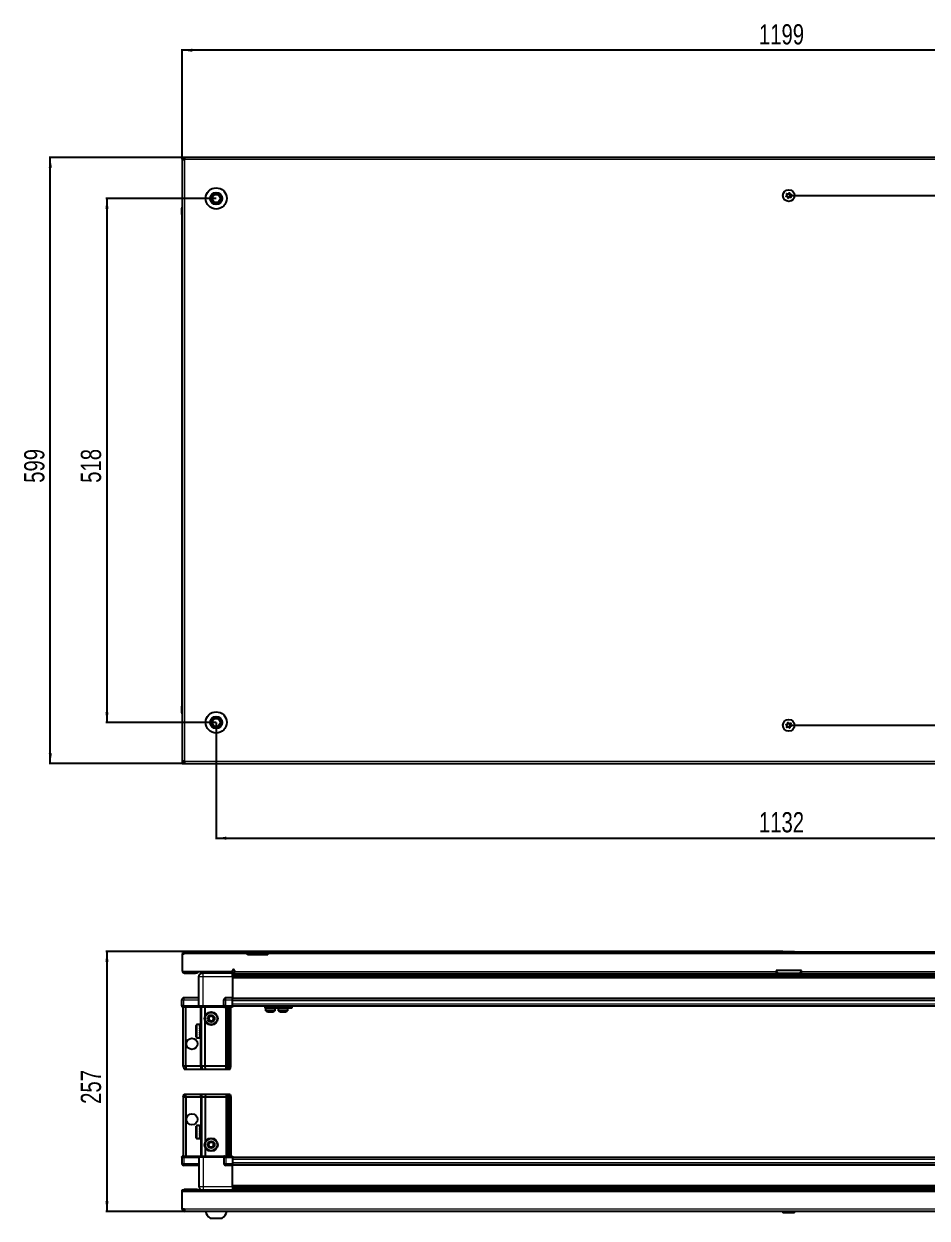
# Model space of a CAD drawing. Header units: millimetres. Extents: x 1315 to 4658, y 427 to 1687.
# Drawn here: x 1315 to 2208, y 427 to 1608 of the extents above; entities that cross this region are included whole.
import ezdxf

# ---------------------------------------------------------------- set-up
doc = ezdxf.new("R2010")
doc.units = ezdxf.units.MM
doc.layers.add('FORMAT', color=7, linetype='Continuous')
doc.styles.add('SLDTEXTSTYLE0', font='TXT', dxfattribs={"width": 0.75})
doc.dimstyles.new('SLDDIMSTYLE0', dxfattribs={"dimtxt": 20, "dimasz": 10, "dimexe": 0, "dimexo": 0.0625, "dimgap": 5, "dimtad": 2, "dimdec": 1, "dimrnd": 1e-09, "dimzin": 12, "dimdsep": 46, "dimtxsty": 'SLDTEXTSTYLE0', "dimsah": 1, "dimcen": 0.09, "dimadec": 0, "dimazin": 3, "dimtfac": 1, "dimtofl": 0, "dimtmove": 0, "dimatfit": 3, "dimfxl": 0, "dimfrac": 2, "dimtolj": 1, "dimtzin": 12, "dimarcsym": 0})

# ---------------------------------------------------------------- blocks, each defined once
blk = doc.blocks.new('_D')
at = {"layer": 'FORMAT'}
for p, q in [((1471.3, 1475.8), (1339.8, 1475.8)), ((1340.8, 876.8), (1340.8, 1475.8)), ((1471.3, 876.8), (1339.8, 876.8))]:
    blk.add_line(p, q, dxfattribs=at)
for points in [[(1340.8, 1475.8), (1339.3, 1465.8), (1342.4, 1465.8)], [(1340.8, 876.8), (1342.4, 886.8), (1339.3, 886.8)]]:
    blk.add_solid(points, dxfattribs=at)
at = {"layer": 'FORMAT', "insert": (1315, 1154.2), "char_height": 20, "attachment_point": 1, "rotation": 90, "style": 'SLDTEXTSTYLE0'}
blk.add_mtext('599', dxfattribs=at)
blk = doc.blocks.new('_D_1')
at = {"layer": 'FORMAT'}
for p, q in [((1471.3, 1475.8), (1471.3, 1582.8)), ((2670.3, 1475.8), (2670.3, 1582.8)), ((2670.3, 1581.8), (1471.3, 1581.8))]:
    blk.add_line(p, q, dxfattribs=at)
for points in [[(1471.3, 1581.8), (1481.3, 1580.3), (1481.3, 1583.4)], [(2670.3, 1581.8), (2660.3, 1583.4), (2660.3, 1580.3)]]:
    blk.add_solid(points, dxfattribs=at)
at = {"layer": 'FORMAT', "insert": (2041.3, 1607.6), "char_height": 20, "attachment_point": 1, "style": 'SLDTEXTSTYLE0'}
blk.add_mtext('1199', dxfattribs=at)
blk = doc.blocks.new('_D_2')
at = {"layer": 'FORMAT'}
for p, q in [((1504.8, 917.3), (1504.8, 801.8)), ((2636.8, 917.3), (2636.8, 801.8)), ((1504.8, 802.8), (2636.8, 802.8))]:
    blk.add_line(p, q, dxfattribs=at)
for points in [[(1504.8, 802.8), (1514.8, 801.3), (1514.8, 804.4)], [(2636.8, 802.8), (2626.8, 804.4), (2626.8, 801.3)]]:
    blk.add_solid(points, dxfattribs=at)
at = {"layer": 'FORMAT', "insert": (2041.3, 828.6), "char_height": 20, "attachment_point": 1, "style": 'SLDTEXTSTYLE0'}
blk.add_mtext('1132', dxfattribs=at)
blk = doc.blocks.new('_D_3')
at = {"layer": 'FORMAT'}
for p, q in [((2070.8, 1438.3), (2729.8, 1438.3)), ((2728.8, 1438.3), (2728.8, 914.5)), ((2070.8, 914.5), (2729.8, 914.5))]:
    blk.add_line(p, q, dxfattribs=at)
for points in [[(2728.8, 1438.3), (2727.3, 1428.3), (2730.4, 1428.3)], [(2728.8, 914.5), (2730.4, 924.5), (2727.3, 924.5)]]:
    blk.add_solid(points, dxfattribs=at)
at = {"layer": 'FORMAT', "insert": (2703, 1143.1), "char_height": 20, "attachment_point": 1, "rotation": 90, "style": 'SLDTEXTSTYLE0'}
blk.add_mtext('523,9', dxfattribs=at)
blk = doc.blocks.new('_D_4')
at = {"layer": 'FORMAT'}
for p, q in [((1504.8, 1435.3), (1395.8, 1435.3)), ((1396.8, 1435.3), (1396.8, 917.3)), ((1504.8, 917.3), (1395.8, 917.3))]:
    blk.add_line(p, q, dxfattribs=at)
for points in [[(1396.8, 1435.3), (1395.3, 1425.3), (1398.4, 1425.3)], [(1396.8, 917.3), (1398.4, 927.3), (1395.3, 927.3)]]:
    blk.add_solid(points, dxfattribs=at)
at = {"layer": 'FORMAT', "insert": (1371, 1154.2), "char_height": 20, "attachment_point": 1, "rotation": 90, "style": 'SLDTEXTSTYLE0'}
blk.add_mtext('518', dxfattribs=at)
blk = doc.blocks.new('_D_9')
at = {"layer": 'FORMAT'}
for p, q in [((2065, 690.8), (1395.8, 690.8)), ((1396.8, 690.8), (1396.8, 433.8)), ((1473.4, 433.8), (1395.8, 433.8))]:
    blk.add_line(p, q, dxfattribs=at)
for points in [[(1396.8, 690.8), (1395.3, 680.8), (1398.4, 680.8)], [(1396.8, 433.8), (1398.4, 443.8), (1395.3, 443.8)]]:
    blk.add_solid(points, dxfattribs=at)
at = {"layer": 'FORMAT', "insert": (1371, 540.2), "char_height": 20, "attachment_point": 1, "rotation": 90, "style": 'SLDTEXTSTYLE0'}
blk.add_mtext('257', dxfattribs=at)

msp = doc.modelspace()

# ---------------------------------------------------------------- linework, layer by layer
at = {"color": 7, "linetype": 'Continuous', "lineweight": 25}
for p, q in [((1471.32, 1474.32), (1471.32, 1475.82)), ((1473.42, 1475.82), (1471.32, 1475.82)), ((2668.22, 1475.82), (1473.42, 1475.82)), ((1473.42, 1475.82), (1473.42, 1473.72)), ((1471.32, 1474.32), (1473.42, 1474.32)), ((1471.32, 1474.32), (1471.32, 1473.72)), ((1471.32, 1473.72), (1471.32, 878.92)), ((1471.32, 1473.72), (1473.42, 1473.72)), ((1470.82, 1425.82), (1470.82, 1419.32)), ((1470.82, 1419.32), (1470.82, 1425.82)), ((1470.82, 1419.32), (1470.82, 1419.32)), ((1471.32, 1419.32), (1470.82, 1419.32)), ((1470.97, 1419.32), (1470.97, 933.32)), ((1470.82, 933.32), (1470.82, 933.32)), ((1470.82, 926.82), (1470.82, 933.32)), ((1470.82, 933.32), (1470.82, 933.32)), ((1470.82, 933.32), (1470.82, 926.82)), ((1471.32, 933.32), (1470.82, 933.32)), ((1471.32, 925.5), (1471.32, 925.5)), ((1473.42, 878.92), (1471.32, 878.92)), ((1471.32, 878.92), (1471.32, 878.32)), ((1471.32, 878.32), (1471.32, 876.82)), ((1473.42, 878.32), (1471.32, 878.32)), ((1471.32, 876.82), (1473.42, 876.82)), ((1473.42, 878.92), (1473.42, 876.82)), ((1473.42, 876.82), (2668.22, 876.82)), ((1472.32, 688.45), (1471.32, 688.45)), ((1471.32, 688.45), (1471.32, 687.55)), ((1472.32, 687.55), (1471.32, 687.55)), ((1471.32, 687.55), (1471.32, 671.05)), ((1472.32, 688.45), (1472.32, 687.55)), ((1472.92, 690.55), (1535.82, 690.55)), ((1535.82, 688.45), (1535.82, 690.55)), ((1535.82, 690.55), (1545.82, 690.55)), ((1545.82, 689.05), (1535.82, 689.05)), ((1535.82, 687.55), (1535.82, 688.45)), ((1555.82, 687.55), (1535.82, 687.55)), ((1545.82, 690.55), (1555.82, 690.55)), ((1555.82, 689.05), (1545.82, 689.05)), ((1555.82, 690.55), (1555.82, 688.45)), ((1555.82, 690.55), (2585.82, 690.55)), ((1555.82, 687.55), (1555.82, 688.45)), ((2065.03, 690.85), (2065.03, 690.55)), ((2065.03, 690.85), (2076.6, 690.85)), ((2076.6, 690.55), (2076.6, 690.85)), ((1471.32, 671.05), (1520.82, 671.05)), ((1473.42, 669.55), (1484.32, 669.55)), ((1486.32, 669.55), (1484.32, 669.55)), ((1486.32, 671.05), (1486.32, 669.55)), ((1487.82, 637.05), (1487.82, 666.05)), ((1491.57, 671.05), (1491.57, 669.55)), ((1520.82, 669.55), (1491.82, 669.55)), ((1518.07, 669.55), (1518.07, 671.05)), ((1520.82, 671.05), (1520.82, 671.9)), ((1520.82, 671.05), (1520.82, 669.55)), ((1520.82, 668.9), (1544.7, 668.9)), ((2620.82, 667.11), (1520.82, 667.11)), ((2620.82, 667.07), (1520.82, 667.07)), ((1520.82, 666.05), (1520.82, 645.05)), ((1522.82, 671.9), (1522.82, 671.15)), ((1522.82, 669.05), (1522.82, 671.15)), ((1522.82, 669.05), (2058.32, 669.05)), ((1539.32, 669.05), (1539.32, 668.9)), ((1539.48, 669.05), (1539.48, 668.9)), ((1539.69, 669.05), (1539.69, 668.9)), ((1540.24, 669.05), (1540.24, 668.9)), ((1540.65, 669.05), (1540.65, 668.9)), ((1541.54, 669.05), (1541.54, 668.9)), ((1542.13, 669.05), (1542.13, 668.9)), ((1543.26, 669.05), (1543.26, 668.9)), ((1543.96, 669.05), (1543.96, 668.9)), ((1544.7, 668.9), (1545.24, 668.9)), ((1545.24, 669.05), (1545.24, 668.9)), ((1545.24, 668.9), (1545.97, 668.9)), ((1545.24, 668.9), (1545.24, 668.9)), ((1545.43, 669.05), (1545.43, 668.9)), ((1545.93, 669.05), (1545.93, 668.9)), ((1545.97, 668.9), (1545.98, 668.9)), ((1545.98, 669.05), (1545.98, 668.9)), ((1545.98, 668.9), (1546.94, 668.9)), ((1546.94, 668.9), (2594.7, 668.9)), ((1547.27, 669.05), (1547.27, 668.9)), ((1547.28, 669.05), (1547.28, 668.9)), ((1547.98, 669.05), (1547.98, 668.9)), ((1549.15, 669.05), (1549.15, 668.9)), ((1549.77, 669.05), (1549.77, 668.9)), ((1550.71, 669.05), (1550.71, 668.9)), ((1551.17, 669.05), (1551.17, 668.9)), ((1551.8, 669.05), (1551.8, 668.9)), ((1552.05, 669.05), (1552.05, 668.9)), ((1552.29, 669.05), (1552.29, 668.9)), ((1552.32, 669.05), (1552.32, 668.9)), ((2083.32, 672.05), (2058.32, 672.05)), ((2058.32, 672.05), (2058.32, 671.15)), ((2058.32, 671.15), (2058.32, 669.05)), ((2080.32, 669.05), (2061.32, 669.05)), ((2083.32, 671.15), (2083.32, 672.05)), ((2083.32, 669.05), (2083.32, 671.15)), ((2083.32, 669.05), (2618.82, 669.05)), ((1470.82, 637.05), (1470.82, 643.05)), ((1487.82, 645.05), (1472.82, 645.05)), ((1512.32, 637.05), (1512.32, 643.05)), ((1520.82, 645.05), (1514.32, 645.05)), ((1520.82, 643.05), (1520.82, 645.05)), ((1520.82, 644.4), (2620.82, 644.4)), ((1520.82, 637.05), (1520.82, 643.05)), ((1470.82, 637.05), (1470.82, 636.71)), ((1470.82, 637.05), (1470.82, 637.05)), ((1470.82, 637.05), (1470.82, 636.71)), ((1472.82, 637.05), (1470.82, 637.05)), ((1470.82, 636.71), (1471.32, 635.85)), ((1470.82, 636.71), (1471.32, 635.85)), ((1471.32, 635.85), (1472.82, 635.85)), ((1472.32, 577.55), (1472.32, 635.85)), ((1472.82, 637.05), (1487.62, 637.05)), ((1487.62, 635.85), (1472.82, 635.85)), ((1474.82, 577.55), (1474.82, 635.85)), ((1487.62, 637.05), (1487.82, 637.05)), ((1487.82, 635.85), (1487.62, 635.85)), ((1487.82, 637.05), (1487.82, 635.85)), ((1487.82, 637.05), (1491.82, 637.05)), ((1491.82, 635.85), (1487.82, 635.85)), ((1490.32, 577.55), (1490.32, 635.85)), ((1491.82, 637.05), (1512.12, 637.05)), ((1512.12, 635.85), (1491.82, 635.85)), ((1493.82, 627.05), (1493.82, 635.85)), ((1512.12, 637.05), (1512.32, 637.05)), ((1512.32, 635.85), (1512.12, 635.85)), ((1512.32, 637.05), (1512.32, 635.85)), ((1514.32, 637.05), (1512.32, 637.05)), ((1512.32, 637.05), (1514.32, 637.05)), ((1512.32, 635.85), (1513, 635.85)), ((1520.82, 635.85), (1513, 635.85)), ((1514.32, 637.05), (1520.82, 637.05)), ((1514.32, 636.71), (1520.82, 636.71)), ((1515.32, 577.55), (1515.32, 635.85)), ((1516.32, 577.55), (1516.32, 635.85)), ((1517.82, 577.55), (1517.82, 635.85)), ((1519.32, 577.55), (1519.32, 635.85)), ((1520.82, 637.2), (2620.82, 637.2)), ((1520.82, 637.05), (1520.82, 636.71)), ((1520.82, 636.71), (1520.82, 635.85)), ((1553.27, 634.7), (1553.27, 637.2)), ((1556.27, 634.7), (1553.27, 634.7)), ((1553.62, 634.7), (1553.62, 632.79)), ((1556.27, 637.2), (1556.27, 634.7)), ((1576.47, 634.7), (1556.27, 634.7)), ((1563.12, 632.79), (1563.12, 634.7)), ((1566.07, 634.7), (1566.07, 632.79)), ((1566.12, 634.7), (1566.12, 632.79)), ((1575.62, 632.79), (1575.62, 634.7)), ((1576.47, 634.7), (1576.47, 637.2)), ((1579.47, 634.7), (1576.47, 634.7)), ((1579.47, 637.2), (1579.47, 634.7)), ((1485.12, 606.35), (1485.12, 617.75)), ((1488.82, 618.55), (1485.92, 618.55)), ((1488.32, 618.45), (1488.82, 618.45)), ((1488.32, 618.45), (1488.32, 618.29)), ((1488.32, 618.29), (1488.82, 618.29)), ((1488.32, 617.8), (1488.82, 617.8)), ((1488.32, 617.8), (1488.32, 617.42)), ((1488.32, 617.42), (1488.82, 617.42)), ((1488.32, 616.58), (1488.82, 616.58)), ((1488.32, 616.58), (1488.32, 616.03)), ((1488.32, 616.03), (1488.82, 616.03)), ((1488.32, 614.92), (1488.82, 614.92)), ((1488.32, 614.92), (1488.32, 614.24)), ((1488.32, 614.24), (1488.82, 614.24)), ((1488.82, 618.45), (1488.82, 618.55)), ((1488.82, 618.29), (1488.82, 618.45)), ((1488.82, 617.8), (1488.82, 618.29)), ((1488.82, 617.42), (1488.82, 617.8)), ((1488.82, 616.58), (1488.82, 617.42)), ((1488.82, 616.03), (1488.82, 616.58)), ((1488.92, 616.45), (1488.82, 616.45)), ((1488.82, 614.92), (1488.82, 616.03)), ((1488.82, 614.24), (1488.82, 614.92)), ((1488.82, 612.98), (1488.82, 614.24)), ((1488.92, 614.93), (1488.92, 616.45)), ((1488.92, 607.65), (1488.92, 614.93)), ((1489.8, 615.36), (1489.32, 616.05)), ((1489.32, 608.05), (1489.32, 616.05)), ((1490.29, 616.05), (1489.8, 615.36)), ((1489.8, 608.74), (1489.8, 615.36)), ((1490.32, 616.05), (1490.29, 616.05)), ((1490.29, 608.05), (1490.29, 616.05)), ((1493.82, 577.55), (1493.82, 622.05)), ((1485.92, 605.55), (1488.82, 605.55)), ((1488.32, 612.98), (1488.82, 612.98)), ((1488.32, 612.98), (1488.32, 612.25)), ((1488.32, 612.68), (1488.82, 612.68)), ((1488.32, 612.25), (1488.82, 612.25)), ((1488.32, 610.95), (1488.82, 610.95)), ((1488.32, 610.95), (1488.32, 610.23)), ((1488.32, 610.82), (1488.82, 610.82)), ((1488.32, 610.23), (1488.82, 610.23)), ((1488.32, 609.02), (1488.82, 609.02)), ((1488.32, 609.02), (1488.32, 608.39)), ((1488.32, 608.39), (1488.82, 608.39)), ((1488.32, 607.39), (1488.82, 607.39)), ((1488.32, 607.39), (1488.32, 606.91)), ((1488.32, 606.91), (1488.82, 606.91)), ((1488.32, 606.22), (1488.82, 606.22)), ((1488.32, 606.22), (1488.32, 605.93)), ((1488.32, 605.93), (1488.82, 605.93)), ((1488.32, 605.62), (1488.82, 605.62)), ((1488.32, 605.62), (1488.32, 605.55)), ((1488.32, 605.55), (1488.82, 605.55)), ((1488.82, 612.68), (1488.82, 612.98)), ((1488.82, 610.95), (1488.82, 612.25)), ((1488.82, 610.23), (1488.82, 610.82)), ((1488.82, 609.02), (1488.82, 610.23)), ((1488.82, 608.39), (1488.82, 609.02)), ((1488.82, 607.39), (1488.82, 608.39)), ((1488.82, 607.65), (1488.92, 607.65)), ((1488.82, 606.91), (1488.82, 607.39)), ((1488.82, 606.22), (1488.82, 606.91)), ((1488.82, 605.93), (1488.82, 606.22)), ((1488.82, 605.62), (1488.82, 605.93)), ((1488.82, 605.55), (1488.82, 605.62)), ((1488.82, 605.55), (1488.82, 605.55)), ((1489.32, 608.05), (1489.8, 608.74)), ((1489.8, 608.74), (1490.29, 608.05)), ((1490.29, 608.05), (1490.32, 608.05)), ((1474.82, 577.55), (1472.32, 577.55)), ((1472.32, 577.55), (1473.12, 574.55)), ((1473.12, 574.55), (1474.97, 574.55)), ((1474.82, 577.55), (1474.97, 574.55)), ((1489.32, 577.55), (1474.82, 577.55)), ((1474.97, 574.55), (1489.32, 574.55)), ((1490.32, 577.55), (1489.32, 577.55)), ((1489.32, 574.55), (1491.12, 574.55)), ((1493.82, 577.55), (1490.32, 577.55)), ((1490.32, 577.55), (1491.12, 574.55)), ((1491.12, 574.55), (1494.15, 574.55)), ((1514.32, 577.55), (1493.82, 577.55)), ((1494.15, 574.55), (1493.82, 577.55)), ((1494.15, 574.55), (1514.32, 574.55)), ((1515.32, 577.55), (1514.32, 577.55)), ((1514.32, 574.55), (1516.12, 574.55)), ((1516.32, 577.55), (1515.32, 577.55)), ((1516.12, 574.55), (1515.32, 577.55)), ((1516.12, 574.55), (1516.86, 574.55)), ((1517.82, 577.55), (1516.32, 577.55)), ((1516.86, 574.55), (1516.32, 577.55)), ((1516.86, 574.55), (1517.36, 574.55)), ((1517.36, 574.55), (1517.82, 577.55)), ((1517.36, 574.55), (1518.52, 574.55)), ((1519.32, 577.55), (1517.82, 577.55)), ((1518.52, 574.55), (1519.32, 577.55)), ((1472.32, 546.85), (1473.12, 549.85)), ((1472.32, 546.85), (1472.32, 488.55)), ((1474.82, 546.85), (1472.32, 546.85)), ((1473.12, 549.85), (1474.97, 549.85)), ((1474.82, 546.85), (1474.97, 549.85)), ((1474.82, 546.85), (1474.82, 488.55)), ((1489.32, 546.85), (1474.82, 546.85)), ((1474.97, 549.85), (1489.32, 549.85)), ((1489.32, 549.85), (1491.12, 549.85)), ((1490.32, 546.85), (1489.32, 546.85)), ((1490.32, 546.85), (1491.12, 549.85)), ((1490.32, 546.85), (1490.32, 488.55)), ((1493.82, 546.85), (1490.32, 546.85)), ((1491.12, 549.85), (1494.15, 549.85)), ((1494.15, 549.85), (1493.82, 546.85)), ((1493.82, 546.85), (1493.82, 502.35)), ((1514.32, 546.85), (1493.82, 546.85)), ((1494.15, 549.85), (1514.32, 549.85)), ((1514.32, 549.85), (1516.12, 549.85)), ((1515.32, 546.85), (1514.32, 546.85)), ((1516.12, 549.85), (1515.32, 546.85)), ((1515.32, 546.85), (1515.32, 488.55)), ((1516.32, 546.85), (1515.32, 546.85)), ((1516.12, 549.85), (1516.86, 549.85)), ((1516.86, 549.85), (1516.32, 546.85)), ((1516.32, 546.85), (1516.32, 488.55)), ((1517.82, 546.85), (1516.32, 546.85)), ((1516.86, 549.85), (1517.36, 549.85)), ((1517.36, 549.85), (1518.52, 549.85)), ((1517.36, 549.85), (1517.82, 546.85)), ((1517.82, 546.85), (1517.82, 488.55)), ((1519.32, 546.85), (1517.82, 546.85)), ((1518.52, 549.85), (1519.32, 546.85)), ((1519.32, 546.85), (1519.32, 488.55)), ((1485.12, 506.65), (1485.12, 518.05)), ((1488.32, 518.85), (1485.92, 518.85)), ((1488.32, 518.85), (1488.32, 518.84)), ((1488.32, 518.84), (1488.82, 518.84)), ((1488.32, 518.65), (1488.82, 518.65)), ((1488.32, 518.65), (1488.32, 518.44)), ((1488.32, 518.44), (1488.82, 518.44)), ((1488.32, 517.86), (1488.82, 517.86)), ((1488.32, 517.86), (1488.32, 517.43)), ((1488.32, 517.43), (1488.82, 517.43)), ((1488.32, 516.53), (1488.82, 516.53)), ((1488.32, 516.53), (1488.32, 515.93)), ((1488.32, 515.93), (1488.82, 515.93)), ((1488.32, 514.78), (1488.82, 514.78)), ((1488.32, 514.78), (1488.32, 514.08)), ((1488.32, 514.08), (1488.82, 514.08)), ((1488.32, 512.8), (1488.82, 512.8)), ((1488.32, 512.8), (1488.32, 512.06)), ((1488.32, 512.65), (1488.82, 512.65)), ((1488.32, 512.15), (1488.82, 512.15)), ((1488.32, 512.06), (1488.82, 512.06)), ((1488.32, 510.77), (1488.82, 510.77)), ((1488.32, 510.77), (1488.32, 510.07)), ((1488.32, 510.07), (1488.82, 510.07)), ((1488.32, 508.9), (1488.82, 508.9)), ((1488.32, 508.9), (1488.32, 508.3)), ((1488.32, 508.3), (1488.82, 508.3)), ((1488.82, 518.65), (1488.82, 518.84)), ((1488.82, 518.44), (1488.82, 518.65)), ((1488.82, 517.86), (1488.82, 518.44)), ((1488.82, 517.43), (1488.82, 517.86)), ((1488.82, 516.53), (1488.82, 517.43)), ((1488.92, 516.75), (1488.82, 516.75)), ((1488.82, 515.93), (1488.82, 516.53)), ((1488.82, 514.78), (1488.82, 515.93)), ((1488.82, 514.08), (1488.82, 514.78)), ((1488.82, 512.8), (1488.82, 514.08)), ((1488.82, 512.65), (1488.82, 512.8)), ((1488.82, 512.06), (1488.82, 512.15)), ((1488.82, 510.77), (1488.82, 512.06)), ((1488.82, 510.07), (1488.82, 510.77)), ((1488.82, 508.9), (1488.82, 510.07)), ((1488.82, 508.3), (1488.82, 508.9)), ((1488.82, 507.37), (1488.82, 508.3)), ((1488.82, 507.95), (1488.92, 507.95)), ((1488.92, 507.95), (1488.92, 516.75)), ((1489.8, 515.66), (1489.32, 516.35)), ((1489.32, 508.35), (1489.32, 516.35)), ((1489.32, 508.35), (1489.8, 509.04)), ((1490.29, 516.35), (1489.8, 515.66)), ((1489.8, 509.04), (1489.8, 515.66)), ((1489.8, 509.04), (1490.29, 508.35)), ((1490.32, 516.35), (1490.29, 516.35)), ((1490.29, 508.35), (1490.29, 516.35)), ((1490.29, 508.35), (1490.32, 508.35)), ((1485.92, 505.85), (1488.32, 505.85)), ((1488.32, 507.37), (1488.82, 507.37)), ((1488.32, 507.37), (1488.32, 506.93)), ((1488.32, 506.93), (1488.82, 506.93)), ((1488.32, 506.32), (1488.82, 506.32)), ((1488.32, 506.32), (1488.32, 506.08)), ((1488.32, 506.08), (1488.82, 506.08)), ((1488.32, 505.86), (1488.82, 505.86)), ((1488.32, 505.86), (1488.32, 505.85)), ((1488.32, 505.85), (1488.82, 505.85)), ((1488.82, 506.93), (1488.82, 507.37)), ((1488.82, 506.32), (1488.82, 506.93)), ((1488.82, 506.08), (1488.82, 506.32)), ((1488.82, 505.86), (1488.82, 506.08)), ((1488.82, 505.85), (1488.82, 505.86)), ((1493.82, 497.35), (1493.82, 488.55)), ((1471.32, 488.55), (1470.82, 487.68)), ((1470.82, 487.35), (1470.82, 487.68)), ((1470.82, 487.35), (1472.82, 487.35)), ((1470.82, 487.35), (1470.82, 481.35)), ((1472.82, 488.55), (1471.32, 488.55)), ((1472.82, 488.55), (1487.62, 488.55)), ((1487.62, 487.35), (1472.82, 487.35)), ((1472.82, 487.35), (1487.62, 487.35)), ((1487.62, 488.55), (1487.82, 488.55)), ((1487.82, 487.35), (1487.62, 487.35)), ((1487.82, 487.35), (1487.82, 488.55)), ((1487.82, 488.55), (1491.82, 488.55)), ((1491.82, 487.35), (1487.82, 487.35)), ((1487.82, 487.35), (1487.82, 458.35)), ((1491.82, 488.55), (1512.12, 488.55)), ((1512.12, 487.35), (1491.82, 487.35)), ((1512.12, 488.55), (1512.32, 488.55)), ((1512.32, 487.35), (1512.12, 487.35)), ((1512.32, 487.35), (1512.32, 488.55)), ((1513, 488.55), (1512.32, 488.55)), ((1512.32, 487.35), (1514.32, 487.35)), ((1512.32, 487.35), (1512.32, 481.35)), ((1513, 488.55), (1520.82, 488.55)), ((1520.82, 487.68), (1514.32, 487.68)), ((1520.82, 487.35), (1514.32, 487.35)), ((1514.32, 487.35), (1520.82, 487.35)), ((1520.82, 488.55), (1520.82, 487.68)), ((1520.82, 487.68), (1520.82, 487.68)), ((1520.82, 487.35), (1520.82, 487.68)), ((1520.82, 487.35), (1520.82, 487.35)), ((1520.82, 487.35), (1520.82, 481.35)), ((2620.82, 487.2), (1520.82, 487.2)), ((1487.82, 479.35), (1472.82, 479.35)), ((1520.82, 479.35), (1514.32, 479.35)), ((1520.82, 481.35), (1520.82, 479.35)), ((2620.82, 480), (1520.82, 480)), ((1520.82, 458.35), (1520.82, 479.35)), ((1471.32, 453.25), (1471.32, 455.35)), ((1471.32, 455.35), (2670.32, 455.35)), ((1471.32, 435.95), (1471.32, 453.25)), ((1486.32, 455.45), (1473.42, 455.45)), ((1486.32, 455.45), (1486.32, 455.35)), ((1520.82, 457.32), (2620.82, 457.32)), ((1520.82, 457.29), (2620.82, 457.29)), ((1544.7, 455.5), (1520.82, 455.5)), ((1539.32, 455.35), (1539.32, 455.5)), ((1539.36, 455.35), (1539.36, 455.5)), ((1539.63, 455.35), (1539.63, 455.5)), ((1539.89, 455.35), (1539.89, 455.5)), ((1540.54, 455.35), (1540.54, 455.5)), ((1541.01, 455.35), (1541.01, 455.5)), ((1541.97, 455.35), (1541.97, 455.5)), ((1542.59, 455.35), (1542.59, 455.5)), ((1543.78, 455.35), (1543.78, 455.5)), ((1544.44, 455.35), (1544.44, 455.5)), ((1544.49, 455.35), (1544.49, 455.5)), ((1545.79, 455.5), (1544.7, 455.5)), ((1546.52, 455.5), (1545.79, 455.5)), ((1545.79, 455.35), (1545.79, 455.5)), ((1545.79, 455.5), (1545.79, 455.5)), ((1545.8, 455.35), (1545.8, 455.5)), ((1546.3, 455.35), (1546.3, 455.5)), ((1546.52, 455.35), (1546.52, 455.5)), ((1546.94, 455.5), (1546.52, 455.5)), ((1546.52, 455.5), (1546.52, 455.5)), ((2594.7, 455.5), (1546.94, 455.5)), ((1547.8, 455.35), (1547.8, 455.5)), ((1548.49, 455.35), (1548.49, 455.5)), ((1549.61, 455.35), (1549.61, 455.5)), ((1550.19, 455.35), (1550.19, 455.5)), ((1551.06, 455.35), (1551.06, 455.5)), ((1551.46, 455.35), (1551.46, 455.5)), ((1551.99, 455.35), (1551.99, 455.5)), ((1552.18, 455.35), (1552.18, 455.5)), ((1552.32, 455.35), (1552.32, 455.5)), ((1473.42, 435.95), (1471.32, 435.95)), ((1473.42, 435.95), (1473.42, 433.85)), ((2668.22, 433.85), (1473.42, 433.85)), ((1498.82, 427.25), (1510.82, 427.25)), ((2066.02, 433.85), (2065.03, 432.86)), ((2065.03, 432.86), (2065.03, 432.35)), ((2076.6, 432.86), (2065.03, 432.86)), ((2076.6, 432.35), (2065.03, 432.35)), ((2076.6, 432.86), (2075.62, 433.85)), ((2076.6, 432.35), (2076.6, 432.86))]:
    msp.add_line(p, q, dxfattribs=at)
at = {"color": 8, "linetype": 'Continuous', "lineweight": 18}
for p, q in [((1473.42, 1473.72), (1473.42, 878.92)), ((2668.22, 1473.72), (1473.42, 1473.72)), ((1471.32, 1425.82), (1470.82, 1425.82)), ((1471.32, 926.82), (1470.82, 926.82)), ((1473.42, 878.92), (2668.22, 878.92)), ((1535.82, 688.45), (1472.32, 688.45)), ((1545.82, 689.05), (1545.82, 690.55)), ((2585.82, 688.45), (1555.82, 688.45)), ((1473.42, 671.05), (1473.42, 669.55)), ((1484.32, 669.55), (1484.32, 671.05)), ((1491.82, 666.05), (1520.82, 666.05)), ((1491.82, 637.05), (1491.82, 666.05)), ((1520.82, 669.55), (1522.82, 669.55)), ((2620.82, 668.31), (1520.82, 668.31)), ((1520.82, 665.86), (2620.82, 665.86)), ((2620.82, 664.45), (1520.82, 664.45)), ((1522.82, 671.15), (2058.32, 671.15)), ((2058.32, 669.55), (2059.66, 669.55)), ((2081.98, 669.55), (2083.32, 669.55)), ((2083.32, 671.15), (2618.82, 671.15)), ((1470.82, 643.05), (1472.82, 643.05)), ((1472.82, 645.05), (1472.82, 643.05)), ((1472.82, 643.05), (1487.82, 643.05)), ((1472.82, 637.05), (1472.82, 643.05)), ((1512.32, 643.05), (1514.32, 643.05)), ((1514.32, 643.05), (1514.32, 645.05)), ((1514.32, 643.05), (1520.82, 643.05)), ((1514.32, 637.05), (1514.32, 643.05)), ((1520.82, 645.05), (2620.82, 645.05)), ((1520.82, 642.4), (2620.82, 642.4)), ((1520.82, 639.2), (2620.82, 639.2)), ((1472.82, 637.05), (1472.82, 635.85)), ((1487.62, 635.85), (1487.62, 637.05)), ((1489.32, 616.05), (1489.32, 635.85)), ((1491.82, 637.05), (1491.82, 635.85)), ((1512.12, 635.85), (1512.12, 637.05)), ((1514.32, 637.05), (1514.32, 636.71)), ((1514.32, 577.55), (1514.32, 635.85)), ((1563.12, 632.79), (1553.62, 632.79)), ((1562.93, 632.42), (1553.81, 632.42)), ((1566.12, 632.79), (1566.07, 632.79)), ((1575.62, 632.79), (1566.12, 632.79)), ((1566.31, 632.42), (1566.26, 632.42)), ((1575.43, 632.42), (1566.31, 632.42)), ((1485.92, 605.55), (1485.92, 618.55)), ((1489.32, 577.55), (1489.32, 608.05)), ((1489.32, 577.55), (1489.32, 574.55)), ((1514.32, 574.55), (1514.32, 577.55)), ((1489.32, 546.85), (1489.32, 549.85)), ((1489.32, 546.85), (1489.32, 516.35)), ((1514.32, 549.85), (1514.32, 546.85)), ((1514.32, 546.85), (1514.32, 488.55)), ((1485.92, 505.85), (1485.92, 518.85)), ((1489.32, 508.35), (1489.32, 488.55)), ((1472.82, 487.35), (1472.82, 488.55)), ((1472.82, 487.35), (1472.82, 481.35)), ((1487.62, 487.35), (1487.62, 488.55)), ((1491.82, 487.35), (1491.82, 488.55)), ((1491.82, 487.35), (1491.82, 458.35)), ((1512.12, 487.35), (1512.12, 488.55)), ((1514.32, 487.35), (1514.32, 487.68)), ((1514.32, 487.35), (1514.32, 481.35)), ((1520.82, 487.35), (1520.82, 487.68)), ((2620.82, 485.2), (1520.82, 485.2)), ((1470.82, 481.35), (1472.82, 481.35)), ((1472.82, 481.35), (1487.82, 481.35)), ((1472.82, 479.35), (1472.82, 481.35)), ((1512.32, 481.35), (1514.32, 481.35)), ((1514.32, 481.35), (1520.82, 481.35)), ((1514.32, 481.35), (1514.32, 479.35)), ((2620.82, 482), (1520.82, 482)), ((2620.82, 479.35), (1520.82, 479.35)), ((2670.32, 453.25), (1471.32, 453.25)), ((1473.42, 455.35), (1473.42, 455.45)), ((1491.82, 458.35), (1520.82, 458.35)), ((1520.82, 459.95), (2620.82, 459.95)), ((2620.82, 458.53), (1520.82, 458.53)), ((1520.82, 456.08), (2620.82, 456.08)), ((2668.22, 435.95), (1473.42, 435.95))]:
    msp.add_line(p, q, dxfattribs=at)
at = {"color": 7, "linetype": 'Continuous', "lineweight": 25, "flags": 128}
msp.add_lwpolyline([(1473.42, 455.45), (1473.01, 455.41), (1472.78, 455.35)], dxfattribs=at)
at = {"color": 7, "linetype": 'Continuous', "lineweight": 25}
for centre, radius in [((1504.82, 1435.32), 10.5), ((1504.82, 1435.32), 6), ((2070.82, 1438.17), 5.79), ((1504.82, 1435.32), 3.9), ((2070.82, 1438.17), 1.85), ((1504.82, 917.32), 10.5), ((1504.82, 917.32), 6), ((1504.82, 917.32), 3.9), ((2070.82, 914.47), 5.79), ((2070.82, 914.47), 1.85), ((1499.82, 624.55), 6.5), ((1499.82, 624.55), 3.46), ((1480.82, 599.55), 5.5), ((1480.82, 524.85), 5.5), ((1499.82, 499.85), 6.5), ((1499.82, 499.85), 3.46)]:
    msp.add_circle(centre, radius, dxfattribs=at)
at = {"color": 8, "linetype": 'Continuous', "lineweight": 18}
for centre in [(1499.82, 624.55), (1499.82, 499.85)]:
    msp.add_circle(centre, 5.7, dxfattribs=at)
at = {"color": 7, "linetype": 'Continuous', "lineweight": 25}
for centre, radius, start, end in [((1504.82, 1435.32), 4.62, 120, 180), ((1504.82, 1435.32), 4.62, 180, 240), ((1504.82, 1435.32), 4.62, 60, 120), ((1504.82, 1435.32), 4.62, 240, 300), ((1504.82, 1435.32), 4.62, 360, 60), ((1504.82, 1435.32), 4.62, 300, 360), ((1472.82, 1425.82), 2, 138.59038, 180), ((1472.82, 926.82), 2, 180, 221.39416), ((1504.82, 917.32), 4.62, 120, 180), ((1504.82, 917.32), 4.62, 60, 120), ((1504.82, 917.32), 4.62, 0, 60), ((1504.82, 917.32), 4.62, 180, 240), ((1504.82, 917.32), 4.62, 240, 300), ((1504.82, 917.32), 4.62, 300, 0), ((1473.42, 671.65), 2.1, 196.60155, 270), ((1521.82, 671.9), 1, 0, 180), ((2061.32, 672.05), 3, 180, 270), ((2080.32, 672.05), 3, 270, 360), ((1472.82, 643.05), 2, 90, 180), ((1514.32, 643.05), 2, 90, 180), ((1499.82, 624.55), 2.5, 134.92207, 194.92207), ((1499.82, 624.55), 2.5, 74.92207, 134.92207), ((1499.82, 624.55), 2.5, 14.92207, 74.92207), ((1554.07, 632.79), 0.45, 180, 235.28209), ((1558.37, 639), 8, 235.28209, 258.9392), ((1558.37, 639), 8, 281.00757, 304.71791), ((1562.67, 632.79), 0.45, 304.71791, 0), ((1566.52, 632.79), 0.45, 180, 235.28209), ((1566.57, 632.79), 0.45, 180, 235.28209), ((1570.82, 639), 8, 235.28209, 256.54113), ((1570.87, 639), 8, 235.28209, 259.06255), ((1570.87, 639), 8, 280.87532, 304.71791), ((1575.17, 632.79), 0.45, 304.71791, 0), ((1485.92, 617.75), 0.8, 90, 180), ((1489.32, 616.45), 0.4, 180, 270), ((1499.82, 624.55), 2.5, 194.92207, 254.92207), ((1499.82, 624.55), 2.5, 254.92207, 314.92207), ((1499.82, 624.55), 2.5, 314.92207, 14.92207), ((1485.92, 606.35), 0.8, 180, 270), ((1489.32, 607.65), 0.4, 90, 180), ((1485.92, 518.05), 0.8, 90, 180), ((1489.32, 516.75), 0.4, 180, 270), ((1489.32, 507.95), 0.4, 90, 180), ((1485.92, 506.65), 0.8, 180, 270), ((1499.82, 499.85), 2.5, 147.37605, 207.37605), ((1499.82, 499.85), 2.5, 207.37605, 267.37605), ((1499.82, 499.85), 2.5, 87.37605, 147.37605), ((1499.82, 499.85), 2.5, 267.37605, 327.37605), ((1499.82, 499.85), 2.5, 27.37605, 87.37605), ((1499.82, 499.85), 2.5, 327.37605, 27.37605), ((1472.82, 481.35), 2, 180, 270), ((1514.32, 481.35), 2, 180, 270), ((1473.42, 435.95), 2.1, 180, 270), ((1473.42, 435.95), 0.6, 180, 270), ((1505.84, 436.87), 11.91, 194.70035, 233.8734), ((1503.8, 436.87), 11.91, 306.1266, 345.29965)]:
    msp.add_arc(centre, radius, start, end, dxfattribs=at)
for centre, start_param, end_param in [((1514.32, 633.25), 0, 0.7227342), ((1514.32, 491.15), 2.4188584, 3.1415927)]:
    msp.add_ellipse(centre, major_axis=(0, 3.46), ratio=0.5773503, start_param=start_param, end_param=end_param, dxfattribs=at)
for points, knots in [([(2068.73, 1440.04), (2068.72, 1440.03), (2068.71, 1440), (2068.71, 1439.95), (2068.73, 1439.8), (2068.87, 1439.44), (2069.06, 1438.94), (2068.96, 1438.31), (2068.64, 1437.91), (2068.36, 1437.63), (2068.21, 1437.45), (2068.16, 1437.36), (2068.15, 1437.32), (2068.16, 1437.29), (2068.18, 1437.26), (2068.24, 1437.22), (2068.5, 1437.15), (2068.97, 1437.09), (2069.64, 1436.85), (2069.96, 1436.21), (2070.06, 1435.75), (2070.16, 1435.5), (2070.21, 1435.45), (2070.24, 1435.43), (2070.27, 1435.43), (2070.31, 1435.44), (2070.34, 1435.46), (2070.41, 1435.51), (2070.56, 1435.68), (2070.8, 1435.98), (2071.17, 1436.34), (2071.78, 1436.51), (2072.3, 1436.38), (2072.68, 1436.28), (2072.83, 1436.27), (2072.89, 1436.29), (2072.91, 1436.31), (2072.93, 1436.34), (2072.93, 1436.4), (2072.91, 1436.54), (2072.77, 1436.9), (2072.58, 1437.41), (2072.68, 1438.04), (2073, 1438.44), (2073.28, 1438.72), (2073.43, 1438.9), (2073.48, 1438.98), (2073.49, 1439.03), (2073.48, 1439.06), (2073.46, 1439.08), (2073.4, 1439.13), (2073.14, 1439.2), (2072.67, 1439.25), (2072, 1439.5), (2071.68, 1440.13), (2071.58, 1440.6), (2071.48, 1440.85), (2071.43, 1440.9), (2071.4, 1440.91), (2071.37, 1440.92), (2071.33, 1440.91), (2071.3, 1440.89), (2071.23, 1440.84), (2071.08, 1440.67), (2070.84, 1440.37), (2070.47, 1440.01), (2069.86, 1439.84), (2069.34, 1439.97), (2068.96, 1440.06), (2068.81, 1440.07), (2068.75, 1440.06), (2068.74, 1440.04), (2068.73, 1440.04)], [0, 0, 0, 0, 0.0020087, 0.00442, 0.0093647, 0.0255282, 0.0677053, 0.0957862, 0.1246456, 0.1503415, 0.1605194, 0.1633943, 0.1656965, 0.1672448, 0.1688741, 0.1707699, 0.1786058, 0.2119941, 0.2499945, 0.2879948, 0.3213831, 0.329219, 0.3311148, 0.3327441, 0.3342924, 0.3362166, 0.3385353, 0.3413178, 0.349662, 0.3753578, 0.4042173, 0.4322982, 0.4744753, 0.4906388, 0.4966691, 0.49844, 0.5, 0.5020087, 0.50442, 0.5093647, 0.5255282, 0.5677053, 0.5957862, 0.6246456, 0.6503415, 0.6605194, 0.6633943, 0.6656965, 0.6672448, 0.6688741, 0.6707699, 0.6786058, 0.7119941, 0.7499945, 0.7879948, 0.8213831, 0.829219, 0.8311148, 0.8327441, 0.8342924, 0.8362166, 0.8385353, 0.8413178, 0.849662, 0.8753578, 0.9042173, 0.9322982, 0.9744753, 0.9906388, 0.9966691, 0.99844, 1, 1, 1, 1]), ([(1500.2, 1435.32), (1500.53, 1435.9), (1501.1, 1436.88), (1501.92, 1438.3), (1502.33, 1439.01), (1502.51, 1439.32)], [0, 0, 0, 0, 0.4391308, 0.7513783, 1, 1, 1, 1]), ([(1502.51, 1431.32), (1502.18, 1431.9), (1501.61, 1432.88), (1500.79, 1434.3), (1500.38, 1435.01), (1500.2, 1435.32)], [0, 0, 0, 0, 0.4391308, 0.7513783, 1, 1, 1, 1]), ([(1502.51, 1439.32), (1502.71, 1439.32), (1503.42, 1439.32), (1504.72, 1439.32), (1506.11, 1439.32), (1506.86, 1439.32), (1507.13, 1439.32)], [0, 0, 0, 0, 0.1393293, 0.4852696, 0.8163565, 1, 1, 1, 1]), ([(1507.13, 1431.32), (1506.86, 1431.32), (1506.11, 1431.32), (1504.72, 1431.32), (1503.42, 1431.32), (1502.71, 1431.32), (1502.51, 1431.32)], [0, 0, 0, 0, 0.1836435, 0.5147304, 0.8606707, 1, 1, 1, 1]), ([(1507.13, 1439.32), (1507.46, 1438.75), (1508.03, 1437.77), (1508.85, 1436.35), (1509.26, 1435.64), (1509.44, 1435.32)], [0, 0, 0, 0, 0.4391308, 0.7513783, 1, 1, 1, 1]), ([(1509.44, 1435.32), (1509.11, 1434.75), (1508.54, 1433.77), (1507.72, 1432.35), (1507.31, 1431.64), (1507.13, 1431.32)], [0, 0, 0, 0, 0.4391308, 0.7513783, 1, 1, 1, 1]), ([(1500.2, 917.32), (1500.53, 917.9), (1501.1, 918.88), (1501.92, 920.3), (1502.33, 921.01), (1502.51, 921.32)], [0, 0, 0, 0, 0.4391308, 0.7513783, 1, 1, 1, 1]), ([(1502.51, 921.32), (1502.71, 921.32), (1503.42, 921.32), (1504.72, 921.32), (1506.11, 921.32), (1506.86, 921.32), (1507.13, 921.32)], [0, 0, 0, 0, 0.1393293, 0.4852696, 0.8163565, 1, 1, 1, 1]), ([(1507.13, 921.32), (1507.46, 920.75), (1508.03, 919.77), (1508.85, 918.35), (1509.26, 917.64), (1509.44, 917.32)], [0, 0, 0, 0, 0.4391308, 0.7513783, 1, 1, 1, 1]), ([(1502.51, 913.32), (1502.18, 913.9), (1501.61, 914.88), (1500.79, 916.3), (1500.38, 917.01), (1500.2, 917.32)], [0, 0, 0, 0, 0.4391308, 0.7513783, 1, 1, 1, 1]), ([(1507.13, 913.32), (1506.86, 913.32), (1506.11, 913.32), (1504.72, 913.32), (1503.42, 913.32), (1502.71, 913.32), (1502.51, 913.32)], [0, 0, 0, 0, 0.1836435, 0.5147304, 0.8606707, 1, 1, 1, 1]), ([(1509.44, 917.32), (1509.11, 916.75), (1508.54, 915.77), (1507.72, 914.35), (1507.31, 913.64), (1507.13, 913.32)], [0, 0, 0, 0, 0.4391308, 0.7513783, 1, 1, 1, 1]), ([(2073.55, 913.83), (2073.55, 913.84), (2073.55, 913.87), (2073.52, 913.92), (2073.43, 914.04), (2073.14, 914.29), (2072.73, 914.64), (2072.52, 915.24), (2072.61, 915.75), (2072.72, 916.13), (2072.77, 916.36), (2072.77, 916.45), (2072.76, 916.49), (2072.73, 916.52), (2072.7, 916.53), (2072.63, 916.54), (2072.37, 916.48), (2071.93, 916.3), (2071.23, 916.2), (2070.64, 916.61), (2070.33, 916.96), (2070.12, 917.13), (2070.05, 917.16), (2070.02, 917.16), (2069.99, 917.15), (2069.97, 917.12), (2069.94, 917.09), (2069.91, 917.01), (2069.86, 916.79), (2069.79, 916.41), (2069.64, 915.92), (2069.19, 915.48), (2068.66, 915.35), (2068.28, 915.25), (2068.15, 915.19), (2068.11, 915.14), (2068.09, 915.11), (2068.09, 915.08), (2068.12, 915.02), (2068.21, 914.91), (2068.5, 914.66), (2068.91, 914.3), (2069.12, 913.71), (2069.03, 913.2), (2068.92, 912.82), (2068.87, 912.59), (2068.87, 912.49), (2068.88, 912.45), (2068.91, 912.43), (2068.94, 912.41), (2069.01, 912.41), (2069.27, 912.47), (2069.71, 912.64), (2070.41, 912.74), (2071, 912.34), (2071.31, 911.98), (2071.52, 911.81), (2071.58, 911.79), (2071.62, 911.79), (2071.65, 911.8), (2071.67, 911.82), (2071.69, 911.86), (2071.73, 911.94), (2071.78, 912.16), (2071.85, 912.53), (2072, 913.03), (2072.45, 913.47), (2072.98, 913.6), (2073.36, 913.7), (2073.49, 913.76), (2073.53, 913.8), (2073.54, 913.82), (2073.55, 913.83)], [0, 0, 0, 0, 0.0020087, 0.00442, 0.0093647, 0.0255282, 0.0677053, 0.0957862, 0.1246456, 0.1503415, 0.1605194, 0.1633943, 0.1656965, 0.1672448, 0.1688741, 0.1707699, 0.1786058, 0.2119941, 0.2499945, 0.2879948, 0.3213831, 0.329219, 0.3311148, 0.3327441, 0.3342924, 0.3362166, 0.3385353, 0.3413178, 0.349662, 0.3753578, 0.4042173, 0.4322982, 0.4744753, 0.4906388, 0.4966691, 0.49844, 0.5, 0.5020087, 0.50442, 0.5093647, 0.5255282, 0.5677053, 0.5957862, 0.6246456, 0.6503415, 0.6605194, 0.6633943, 0.6656965, 0.6672448, 0.6688741, 0.6707699, 0.6786058, 0.7119941, 0.7499945, 0.7879948, 0.8213831, 0.829219, 0.8311148, 0.8327441, 0.8342924, 0.8362166, 0.8385353, 0.8413178, 0.849662, 0.8753578, 0.9042173, 0.9322982, 0.9744753, 0.9906388, 0.9966691, 0.99844, 1, 1, 1, 1]), ([(1472.91, 690.45), (1472.83, 690.44), (1472.52, 690.4), (1472.03, 690.07), (1471.57, 689.52), (1471.35, 688.94), (1471.33, 688.57), (1471.32, 688.45)], [0, 0, 0, 0, 0.0862, 0.3453145, 0.6044258, 0.863537, 1, 1, 1, 1]), ([(1472.32, 688.45), (1472.37, 688.7), (1472.46, 689.19), (1472.59, 689.84), (1472.72, 690.3), (1472.83, 690.52), (1472.9, 690.54), (1472.92, 690.55)], [0, 0, 0, 0, 0.2302553, 0.4485219, 0.6667858, 0.8850496, 1, 1, 1, 1]), ([(1487.82, 666.05), (1487.87, 666.49), (1487.94, 667.17), (1488.38, 667.98), (1488.83, 668.54), (1489.39, 668.99), (1490.2, 669.43), (1490.88, 669.5), (1491.32, 669.55)], [0, 0, 0, 0, 0.23945684, 0.36836066, 0.5, 0.63163934, 0.76054316, 1, 1, 1, 1]), ([(1491.82, 669.55), (1491.75, 669.55), (1491.62, 669.55), (1491.46, 669.55), (1491.34, 669.55), (1491.33, 669.55), (1491.32, 669.55)], [0, 0, 0, 0, 0.2493943, 0.5003335, 0.7501667, 1, 1, 1, 1]), ([(1520.82, 666.05), (1520.82, 666.44), (1520.82, 667.23), (1520.82, 668.28), (1520.82, 669.07), (1520.82, 669.49), (1520.82, 669.53), (1520.82, 669.55)], [0, 0, 0, 0, 0.2146939, 0.4293877, 0.6440816, 0.8587754, 1, 1, 1, 1]), ([(1497.03, 625.3), (1497.4, 625.66), (1498.08, 626.34), (1498.76, 627.02), (1499.08, 627.34)], [0, 0, 0, 0, 0.5346859, 1, 1, 1, 1]), ([(1499.08, 627.34), (1499.57, 627.2), (1500.51, 626.95), (1501.43, 626.7), (1501.86, 626.59)], [0, 0, 0, 0, 0.5346859, 1, 1, 1, 1]), ([(1501.86, 626.59), (1501.9, 626.47), (1502.05, 625.89), (1502.31, 624.93), (1502.52, 624.13), (1502.61, 623.8)], [0, 0, 0, 0, 0.1331247, 0.6370994, 1, 1, 1, 1]), ([(1556.87, 631.14), (1556.87, 631.14), (1556.87, 631.14), (1556.73, 631.17), (1556.55, 631.22), (1556.4, 631.28), (1556.33, 631.31), (1556.32, 631.32), (1556.32, 631.32), (1556.33, 631.32), (1556.35, 631.32), (1556.42, 631.3), (1556.71, 631.23), (1557.09, 631.16), (1557.51, 631.13), (1557.78, 631.16), (1557.94, 631.22), (1558.04, 631.29), (1558.11, 631.32), (1558.14, 631.32), (1558.16, 631.32), (1558.18, 631.32), (1558.22, 631.31), (1558.32, 631.28), (1558.48, 631.21), (1558.7, 631.15), (1559, 631.13), (1559.34, 631.16), (1559.65, 631.2), (1559.89, 631.26), (1560.01, 631.28), (1560.09, 631.3), (1560.14, 631.31), (1560.18, 631.32), (1560.2, 631.32), (1560.2, 631.32), (1560.2, 631.32)], [0, 0, 0, 0, 0.02609806, 0.07983731, 0.13720457, 0.17835712, 0.1990393, 0.20333955, 0.20768945, 0.21072293, 0.21454384, 0.22147953, 0.24860164, 0.35577715, 0.40489702, 0.45442268, 0.54604997, 0.59140385, 0.59711865, 0.60132508, 0.60438175, 0.60744379, 0.6119905, 0.62422862, 0.67851933, 0.75975016, 0.80430476, 0.84902576, 0.92362505, 0.95135982, 0.96870753, 0.97999594, 0.99114211, 0.99547316, 0.99884503, 1, 1, 1, 1]), ([(1560.2, 631.32), (1560.21, 631.32), (1560.21, 631.32), (1560.22, 631.31), (1560.17, 631.28), (1560.03, 631.21), (1559.9, 631.16), (1559.84, 631.13), (1559.88, 631.14), (1559.9, 631.15)], [0, 0, 0, 0, 0.0151829, 0.0365363, 0.0956997, 0.3601423, 0.6752387, 0.8745348, 1, 1, 1, 1]), ([(1569.36, 631.14), (1569.36, 631.14), (1569.38, 631.14), (1569.24, 631.19), (1569.08, 631.25), (1568.96, 631.3), (1568.96, 631.32), (1568.96, 631.32), (1568.98, 631.32), (1569, 631.32), (1569.09, 631.3), (1569.43, 631.22), (1569.86, 631.14), (1570.29, 631.14), (1570.51, 631.17), (1570.68, 631.22), (1570.8, 631.28), (1570.88, 631.31), (1570.93, 631.32), (1570.95, 631.32), (1570.98, 631.32), (1571, 631.32), (1571.06, 631.3), (1571.19, 631.23), (1571.34, 631.16), (1571.65, 631.13), (1572.04, 631.16), (1572.42, 631.22), (1572.72, 631.29), (1572.83, 631.32), (1572.85, 631.32), (1572.86, 631.32), (1572.87, 631.32), (1572.87, 631.31), (1572.81, 631.28), (1572.63, 631.21), (1572.43, 631.15), (1572.39, 631.15), (1572.38, 631.14)], [0, 0, 0, 0, 0.0283629, 0.0806823, 0.1383562, 0.1672924, 0.1709175, 0.1737955, 0.1766977, 0.1800498, 0.1863992, 0.2130773, 0.319019, 0.3539804, 0.3992833, 0.4476446, 0.4823368, 0.4997721, 0.5033973, 0.5070643, 0.5096216, 0.5128427, 0.5186896, 0.5415539, 0.6319042, 0.6733129, 0.7150637, 0.7923067, 0.8305407, 0.8353583, 0.8389044, 0.8414812, 0.8440625, 0.8478955, 0.8582124, 0.9039802, 0.9724588, 1, 1, 1, 1]), ([(1497.78, 622.51), (1497.69, 622.84), (1497.48, 623.64), (1497.22, 624.6), (1497.06, 625.18), (1497.03, 625.3)], [0, 0, 0, 0, 0.36290056, 0.86687533, 1, 1, 1, 1]), ([(1500.56, 621.76), (1500.07, 621.89), (1499.13, 622.14), (1498.21, 622.39), (1497.78, 622.51)], [0, 0, 0, 0, 0.5346859, 1, 1, 1, 1]), ([(1502.61, 623.8), (1502.24, 623.43), (1501.56, 622.75), (1500.88, 622.07), (1500.56, 621.76)], [0, 0, 0, 0, 0.5346859, 1, 1, 1, 1]), ([(1496.94, 499.98), (1497.21, 500.41), (1497.73, 501.23), (1498.25, 502.03), (1498.49, 502.41)], [0, 0, 0, 0, 0.53468586, 1, 1, 1, 1]), ([(1498.26, 497.42), (1498.21, 497.53), (1497.93, 498.06), (1497.47, 498.94), (1497.09, 499.67), (1496.94, 499.98)], [0, 0, 0, 0, 0.1331247, 0.6370994, 1, 1, 1, 1]), ([(1501.15, 497.28), (1500.63, 497.31), (1499.67, 497.35), (1498.71, 497.4), (1498.26, 497.42)], [0, 0, 0, 0, 0.5346859, 1, 1, 1, 1]), ([(1498.49, 502.41), (1499.01, 502.39), (1499.97, 502.34), (1500.93, 502.3), (1501.38, 502.28)], [0, 0, 0, 0, 0.53468586, 1, 1, 1, 1]), ([(1502.7, 499.72), (1502.43, 499.28), (1501.91, 498.47), (1501.39, 497.66), (1501.15, 497.28)], [0, 0, 0, 0, 0.53468586, 1, 1, 1, 1]), ([(1501.38, 502.28), (1501.53, 501.97), (1501.91, 501.24), (1502.37, 500.36), (1502.65, 499.83), (1502.7, 499.72)], [0, 0, 0, 0, 0.3629006, 0.8668753, 1, 1, 1, 1]), ([(1487.82, 458.35), (1487.87, 457.91), (1487.94, 457.23), (1488.37, 456.41), (1488.83, 455.86), (1489.23, 455.5), (1489.5, 455.37), (1489.54, 455.35)], [0, 0, 0, 0, 0.3630185, 0.5584377, 0.7580039, 0.9575702, 1, 1, 1, 1]), ([(1520.82, 458.35), (1520.82, 457.95), (1520.82, 457.16), (1520.82, 456.14), (1520.82, 455.51), (1520.82, 455.36), (1520.82, 455.35)], [0, 0, 0, 0, 0.3255201, 0.6510403, 0.9765604, 1, 1, 1, 1])]:
    msp.add_open_spline(points, degree=3, knots=knots, dxfattribs=at)
at = {"color": 8, "linetype": 'Continuous', "lineweight": 18}
for points in [[(1487.82, 666.05), (1487.88, 666.05), (1488, 666.05), (1488.93, 666.05), (1490.25, 666.05), (1491.3, 666.05), (1491.82, 666.05)], [(1487.82, 458.35), (1487.88, 458.35), (1488, 458.35), (1488.93, 458.35), (1490.25, 458.35), (1491.3, 458.35), (1491.82, 458.35)]]:
    msp.add_open_spline(points, degree=3, dxfattribs=at)
for points, knots in [([(1491.82, 666.05), (1491.82, 666.49), (1491.82, 667.17), (1491.82, 667.98), (1491.82, 668.54), (1491.82, 668.99), (1491.82, 669.43), (1491.82, 669.5), (1491.82, 669.55)], [0, 0, 0, 0, 0.2394568, 0.3683607, 0.5, 0.6316393, 0.7605432, 1, 1, 1, 1]), ([(1491.82, 458.35), (1491.82, 457.91), (1491.82, 457.23), (1491.82, 456.41), (1491.82, 455.86), (1491.82, 455.5), (1491.82, 455.37), (1491.82, 455.35)], [0, 0, 0, 0, 0.36301846, 0.55843766, 0.75800394, 0.95757021, 1, 1, 1, 1])]:
    msp.add_open_spline(points, degree=3, knots=knots, dxfattribs=at)

# ---------------------------------------------------------------- dimensions: what is measured, and where the dimension line sits
at = {"layer": 'FORMAT'}
for base, p1, p2, picture, middle in [((1471.32, 1581.82), (2670.32, 1475.82), (1471.32, 1475.82), '_D_1', (2070.82, 1581.82)), ((2636.82, 802.82), (1504.82, 917.32), (2636.82, 917.32), '_D_2', (2070.82, 802.82))]:
    dim = msp.add_linear_dim(base=base, p1=p1, p2=p2, dimstyle='SLDDIMSTYLE0', dxfattribs=at)
    dim.commit()
    dim.dimension.update_dxf_attribs({"geometry": picture, "text_midpoint": middle, "dimtype": 160})
for base, p1, p2, picture, middle in [((1340.82, 1475.82), (1471.32, 876.82), (1471.32, 1475.82), '_D', (1340.82, 1176.32)), ((1396.82, 917.32), (1504.82, 1435.32), (1504.82, 917.32), '_D_4', (1396.82, 1176.32)), ((2728.8202948, 914.47343353), (2070.8199379, 1438.32343353), (2070.8199379, 914.47343353), '_D_3', (2728.8202948, 1176.39843353)), ((1396.82, 433.85), (2065.03, 690.85), (1473.42, 433.85), '_D_9', (1396.82, 562.35))]:
    dim = msp.add_linear_dim(base=base, p1=p1, p2=p2, angle=90, dimstyle='SLDDIMSTYLE0', dxfattribs=at)
    dim.commit()
    dim.dimension.update_dxf_attribs({"geometry": picture, "text_midpoint": middle, "dimtype": 160})

doc.saveas('drawing.dxf')
